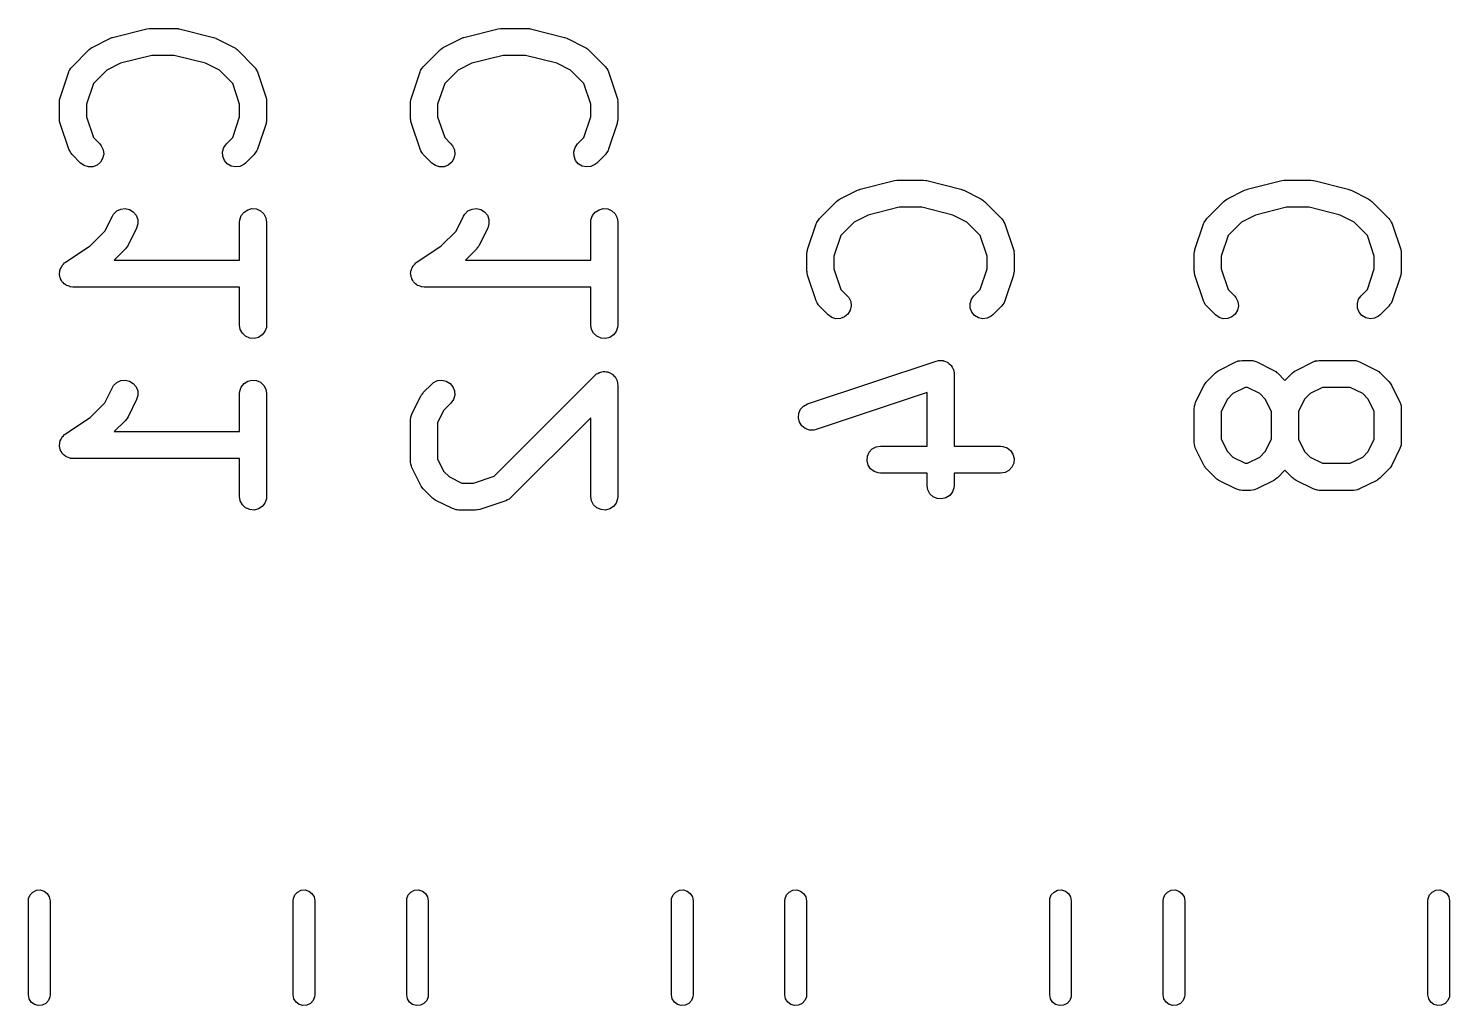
# Model space of a CAD drawing. Extents: x 112.2 to 156.5, y -89.6 to -54.4.
# Drawn here: x 122.5 to 130.4, y -68.42 to -63 of the extents above; entities that cross this region are included whole.
import ezdxf

# ---------------------------------------------------------------- set-up
doc = ezdxf.new("R2010")
doc.units = 0
doc.layers.add('BLACK', color=7, linetype='CONTINUOUS')

msp = doc.modelspace()

# ---------------------------------------------------------------- linework, layer by layer
at = {"layer": 'BLACK', "linetype": 'CONTINUOUS'}
for p, q in [((122.972, -63.0463), (123.163, -62.9987)), ((123.163, -62.9987), (123.176, -62.9966)), ((123.176, -62.9966), (123.178, -62.9969)), ((123.178, -62.9969), (123.181, -62.9964)), ((123.181, -62.9964), (123.324, -62.9964)), ((123.324, -62.9964), (123.337, -62.9975)), ((123.337, -62.9975), (123.339, -62.9984)), ((123.339, -62.9984), (123.342, -62.9987)), ((123.342, -62.9987), (123.532, -63.0463)), ((124.922, -63.0463), (125.113, -62.9987)), ((125.113, -62.9987), (125.126, -62.9966)), ((125.126, -62.9966), (125.128, -62.9969)), ((125.128, -62.9969), (125.131, -62.9964)), ((125.131, -62.9964), (125.274, -62.9964)), ((125.274, -62.9964), (125.287, -62.9975)), ((125.287, -62.9975), (125.289, -62.9984)), ((125.289, -62.9984), (125.292, -62.9987)), ((125.292, -62.9987), (125.482, -63.0463)), ((122.747, -63.2089), (122.842, -63.1136)), ((122.842, -63.1136), (122.852, -63.1053)), ((122.852, -63.1053), (122.857, -63.1029)), ((122.857, -63.1029), (122.862, -63.0996)), ((122.862, -63.0996), (122.957, -63.052)), ((122.957, -63.052), (122.969, -63.0472)), ((122.969, -63.0472), (122.971, -63.047)), ((122.971, -63.047), (122.972, -63.0463)), ((123.532, -63.0463), (123.545, -63.0505)), ((123.545, -63.0505), (123.546, -63.0515)), ((123.546, -63.0515), (123.548, -63.052)), ((123.548, -63.052), (123.643, -63.0996)), ((123.643, -63.0996), (123.654, -63.1063)), ((123.654, -63.1063), (123.658, -63.1104)), ((123.658, -63.1104), (123.663, -63.1136)), ((123.663, -63.1136), (123.758, -63.2089)), ((124.697, -63.2089), (124.792, -63.1136)), ((124.792, -63.1136), (124.802, -63.1053)), ((124.802, -63.1053), (124.807, -63.1029)), ((124.807, -63.1029), (124.812, -63.0996)), ((124.812, -63.0996), (124.907, -63.052)), ((124.907, -63.052), (124.919, -63.0472)), ((124.919, -63.0472), (124.921, -63.047)), ((124.921, -63.047), (124.922, -63.0463)), ((125.482, -63.0463), (125.495, -63.0505)), ((125.495, -63.0505), (125.496, -63.0515)), ((125.496, -63.0515), (125.498, -63.052)), ((125.498, -63.052), (125.593, -63.0996)), ((125.593, -63.0996), (125.604, -63.1063)), ((125.604, -63.1063), (125.608, -63.1104)), ((125.608, -63.1104), (125.613, -63.1136)), ((125.613, -63.1136), (125.708, -63.2089)), ((123.017, -63.1898), (122.94, -63.2283)), ((123.19, -63.1464), (123.017, -63.1898)), ((123.315, -63.1464), (123.19, -63.1464)), ((123.488, -63.1898), (123.315, -63.1464)), ((123.565, -63.2283), (123.488, -63.1898)), ((124.967, -63.1898), (124.89, -63.2283)), ((125.14, -63.1464), (124.967, -63.1898)), ((125.265, -63.1464), (125.14, -63.1464)), ((125.438, -63.1898), (125.265, -63.1464)), ((125.515, -63.2283), (125.438, -63.1898)), ((122.681, -63.381), (122.729, -63.2382)), ((122.729, -63.2382), (122.732, -63.2305)), ((122.732, -63.2305), (122.733, -63.2289)), ((122.733, -63.2282), (122.734, -63.2263)), ((122.733, -63.2289), (122.733, -63.2282)), ((122.734, -63.2263), (122.741, -63.2177)), ((122.741, -63.2177), (122.747, -63.2089)), ((122.94, -63.2283), (122.866, -63.3024)), ((123.639, -63.3024), (123.565, -63.2283)), ((123.758, -63.2089), (123.763, -63.2153)), ((123.763, -63.2153), (123.764, -63.2164)), ((123.764, -63.2164), (123.765, -63.2172)), ((123.765, -63.2172), (123.766, -63.2188)), ((123.766, -63.2188), (123.771, -63.2286)), ((123.771, -63.2286), (123.776, -63.2382)), ((123.776, -63.2382), (123.824, -63.381)), ((124.631, -63.381), (124.679, -63.2382)), ((124.679, -63.2382), (124.682, -63.2305)), ((124.682, -63.2305), (124.683, -63.2289)), ((124.683, -63.2282), (124.684, -63.2263)), ((124.683, -63.2289), (124.683, -63.2282)), ((124.684, -63.2263), (124.691, -63.2177)), ((124.691, -63.2177), (124.697, -63.2089)), ((124.89, -63.2283), (124.816, -63.3024)), ((125.589, -63.3024), (125.515, -63.2283)), ((125.708, -63.2089), (125.713, -63.2153)), ((125.713, -63.2153), (125.714, -63.2164)), ((125.714, -63.2164), (125.715, -63.2172)), ((125.715, -63.2172), (125.716, -63.2188)), ((125.716, -63.2188), (125.721, -63.2286)), ((125.721, -63.2286), (125.726, -63.2382)), ((125.726, -63.2382), (125.774, -63.381)), ((122.866, -63.3024), (122.827, -63.4169)), ((123.677, -63.4169), (123.639, -63.3024)), ((124.816, -63.3024), (124.777, -63.4169)), ((125.627, -63.4169), (125.589, -63.3024)), ((122.677, -63.4048), (122.678, -63.3919)), ((122.677, -63.5), (122.677, -63.4048)), ((122.678, -63.3919), (122.68, -63.3866)), ((122.68, -63.3866), (122.681, -63.381)), ((122.827, -63.4169), (122.827, -63.4878)), ((123.677, -63.4878), (123.677, -63.4169)), ((123.824, -63.381), (123.827, -63.3936)), ((123.827, -63.3936), (123.826, -63.3992)), ((123.826, -63.3992), (123.827, -63.4048)), ((123.827, -63.4048), (123.827, -63.5)), ((124.627, -63.4048), (124.628, -63.3919)), ((124.627, -63.5), (124.627, -63.4048)), ((124.628, -63.3919), (124.63, -63.3866)), ((124.63, -63.3866), (124.631, -63.381)), ((124.777, -63.4169), (124.777, -63.4878)), ((125.627, -63.4878), (125.627, -63.4169)), ((125.774, -63.381), (125.777, -63.3936)), ((125.777, -63.3936), (125.776, -63.3992)), ((125.776, -63.3992), (125.777, -63.4048)), ((125.777, -63.4048), (125.777, -63.5)), ((122.678, -63.5055), (122.677, -63.5)), ((122.678, -63.5111), (122.678, -63.5055)), ((122.681, -63.5237), (122.678, -63.5111)), ((122.827, -63.4878), (122.866, -63.6023)), ((123.639, -63.6023), (123.677, -63.4878)), ((123.826, -63.5129), (123.824, -63.5182)), ((123.827, -63.5), (123.826, -63.5129)), ((124.628, -63.5055), (124.627, -63.5)), ((124.628, -63.5111), (124.628, -63.5055)), ((124.631, -63.5237), (124.628, -63.5111)), ((124.777, -63.4878), (124.816, -63.6023)), ((125.589, -63.6023), (125.627, -63.4878)), ((125.776, -63.5129), (125.774, -63.5182)), ((125.777, -63.5), (125.776, -63.5129)), ((122.729, -63.6666), (122.681, -63.5237)), ((123.824, -63.5237), (123.776, -63.6666)), ((123.824, -63.5182), (123.824, -63.5237)), ((124.679, -63.6666), (124.631, -63.5237)), ((125.774, -63.5237), (125.726, -63.6666)), ((125.774, -63.5182), (125.774, -63.5237)), ((122.734, -63.6762), (122.729, -63.6666)), ((122.866, -63.6023), (122.901, -63.6374)), ((122.901, -63.6374), (122.909, -63.6473)), ((122.909, -63.6473), (122.92, -63.6696)), ((122.92, -63.6696), (122.923, -63.694)), ((123.583, -63.6811), (123.59, -63.6575)), ((123.59, -63.6575), (123.604, -63.6374)), ((123.604, -63.6374), (123.639, -63.6023)), ((123.776, -63.6666), (123.773, -63.6743)), ((124.684, -63.6762), (124.679, -63.6666)), ((124.816, -63.6023), (124.851, -63.6374)), ((124.851, -63.6374), (124.859, -63.6473)), ((124.859, -63.6473), (124.87, -63.6696)), ((124.87, -63.6696), (124.873, -63.694)), ((125.533, -63.6811), (125.54, -63.6575)), ((125.54, -63.6575), (125.554, -63.6374)), ((125.554, -63.6374), (125.589, -63.6023)), ((125.726, -63.6666), (125.723, -63.6743)), ((122.739, -63.686), (122.734, -63.6762)), ((122.74, -63.6875), (122.739, -63.686)), ((122.74, -63.6883), (122.74, -63.6875)), ((122.742, -63.6895), (122.74, -63.6883)), ((122.747, -63.6959), (122.742, -63.6895)), ((122.795, -63.7435), (122.747, -63.6959)), ((122.815, -63.7578), (122.795, -63.7435)), ((122.905, -63.7392), (122.886, -63.755)), ((122.917, -63.7181), (122.905, -63.7392)), ((122.923, -63.694), (122.917, -63.7181)), ((123.584, -63.7057), (123.583, -63.6811)), ((123.593, -63.7287), (123.584, -63.7057)), ((123.608, -63.7475), (123.593, -63.7287)), ((123.63, -63.7602), (123.608, -63.7475)), ((123.71, -63.7435), (123.7, -63.7518)), ((123.758, -63.6959), (123.71, -63.7435)), ((123.764, -63.687), (123.758, -63.6959)), ((123.771, -63.6785), (123.764, -63.687)), ((123.772, -63.6766), (123.771, -63.6785)), ((123.773, -63.6743), (123.772, -63.6759)), ((123.772, -63.6759), (123.772, -63.6766)), ((124.689, -63.686), (124.684, -63.6762)), ((124.69, -63.6875), (124.689, -63.686)), ((124.69, -63.6883), (124.69, -63.6875)), ((124.692, -63.6895), (124.69, -63.6883)), ((124.697, -63.6959), (124.692, -63.6895)), ((124.745, -63.7435), (124.697, -63.6959)), ((124.765, -63.7578), (124.745, -63.7435)), ((124.855, -63.7392), (124.836, -63.755)), ((124.867, -63.7181), (124.855, -63.7392)), ((124.873, -63.694), (124.867, -63.7181)), ((125.534, -63.7057), (125.533, -63.6811)), ((125.543, -63.7287), (125.534, -63.7057)), ((125.558, -63.7475), (125.543, -63.7287)), ((125.58, -63.7602), (125.558, -63.7475)), ((125.66, -63.7435), (125.65, -63.7518)), ((125.708, -63.6959), (125.66, -63.7435)), ((125.714, -63.687), (125.708, -63.6959)), ((125.721, -63.6785), (125.714, -63.687)), ((125.722, -63.6766), (125.721, -63.6785)), ((125.723, -63.6743), (125.722, -63.6759)), ((125.722, -63.6759), (125.722, -63.6766)), ((122.838, -63.7649), (122.815, -63.7578)), ((122.863, -63.7639), (122.838, -63.7649)), ((122.886, -63.755), (122.863, -63.7639)), ((123.654, -63.7654), (123.63, -63.7602)), ((123.678, -63.7625), (123.654, -63.7654)), ((123.7, -63.7518), (123.678, -63.7625)), ((124.788, -63.7649), (124.765, -63.7578)), ((124.813, -63.7639), (124.788, -63.7649)), ((124.836, -63.755), (124.813, -63.7639)), ((125.604, -63.7654), (125.58, -63.7602)), ((125.628, -63.7625), (125.604, -63.7654)), ((125.65, -63.7518), (125.628, -63.7625)), ((127.012, -63.9424), (127.107, -63.8948)), ((127.107, -63.8948), (127.119, -63.8901)), ((127.119, -63.8901), (127.121, -63.8898)), ((127.121, -63.8898), (127.122, -63.8891)), ((127.122, -63.8891), (127.313, -63.8415)), ((127.313, -63.8415), (127.326, -63.8395)), ((127.326, -63.8395), (127.328, -63.8397)), ((127.328, -63.8397), (127.331, -63.8393)), ((127.331, -63.8393), (127.474, -63.8393)), ((127.474, -63.8393), (127.487, -63.8404)), ((127.487, -63.8404), (127.489, -63.8413)), ((127.489, -63.8413), (127.492, -63.8415)), ((127.492, -63.8415), (127.682, -63.8891)), ((127.682, -63.8891), (127.695, -63.8934)), ((127.695, -63.8934), (127.696, -63.8943)), ((127.696, -63.8943), (127.698, -63.8948)), ((127.698, -63.8948), (127.793, -63.9424)), ((129.162, -63.9424), (129.257, -63.8948)), ((129.257, -63.8948), (129.269, -63.8901)), ((129.269, -63.8901), (129.271, -63.8898)), ((129.271, -63.8898), (129.272, -63.8891)), ((129.272, -63.8891), (129.463, -63.8415)), ((129.463, -63.8415), (129.476, -63.8395)), ((129.476, -63.8395), (129.478, -63.8397)), ((129.478, -63.8397), (129.481, -63.8393)), ((129.481, -63.8393), (129.624, -63.8393)), ((129.624, -63.8393), (129.637, -63.8404)), ((129.637, -63.8404), (129.639, -63.8413)), ((129.639, -63.8413), (129.642, -63.8415)), ((129.642, -63.8415), (129.832, -63.8891)), ((129.832, -63.8891), (129.845, -63.8934)), ((129.845, -63.8934), (129.846, -63.8943)), ((129.846, -63.8943), (129.848, -63.8948)), ((129.848, -63.8948), (129.943, -63.9424)), ((126.897, -64.0517), (126.992, -63.9565)), ((126.992, -63.9565), (127.002, -63.9482)), ((127.002, -63.9482), (127.007, -63.9457)), ((127.007, -63.9457), (127.012, -63.9424)), ((127.793, -63.9424), (127.804, -63.9492)), ((127.804, -63.9492), (127.808, -63.9532)), ((127.808, -63.9532), (127.813, -63.9565)), ((127.813, -63.9565), (127.908, -64.0517)), ((129.047, -64.0517), (129.142, -63.9565)), ((129.142, -63.9565), (129.152, -63.9482)), ((129.152, -63.9482), (129.157, -63.9457)), ((129.157, -63.9457), (129.162, -63.9424)), ((129.943, -63.9424), (129.954, -63.9492)), ((129.954, -63.9492), (129.958, -63.9532)), ((129.958, -63.9532), (129.963, -63.9565)), ((129.963, -63.9565), (130.058, -64.0517)), ((122.929, -64.1222), (122.971, -64.0379)), ((122.971, -64.0379), (122.978, -64.0269)), ((122.978, -64.0269), (122.995, -64.0097)), ((122.995, -64.0097), (123.018, -63.9992)), ((123.018, -63.9992), (123.042, -63.9965)), ((123.042, -63.9965), (123.066, -64.0019)), ((123.066, -64.0019), (123.087, -64.0148)), ((123.087, -64.0148), (123.103, -64.0338)), ((123.103, -64.0338), (123.112, -64.0568)), ((123.112, -64.0568), (123.112, -64.0814)), ((123.677, -64.0714), (123.678, -64.0585)), ((123.678, -64.0585), (123.687, -64.0353)), ((123.687, -64.0353), (123.702, -64.016)), ((123.702, -64.016), (123.723, -64.0026)), ((123.723, -64.0026), (123.746, -63.9967)), ((123.746, -63.9967), (123.771, -63.9988)), ((123.771, -63.9988), (123.794, -64.0087)), ((123.794, -64.0087), (123.812, -64.0255)), ((123.812, -64.0255), (123.823, -64.0471)), ((123.823, -64.0471), (123.827, -64.0714)), ((124.879, -64.1222), (124.921, -64.0379)), ((124.921, -64.0379), (124.928, -64.0269)), ((124.928, -64.0269), (124.945, -64.0097)), ((124.945, -64.0097), (124.968, -63.9992)), ((124.968, -63.9992), (124.992, -63.9965)), ((124.992, -63.9965), (125.016, -64.0019)), ((125.016, -64.0019), (125.037, -64.0148)), ((125.037, -64.0148), (125.053, -64.0338)), ((125.053, -64.0338), (125.062, -64.0568)), ((125.062, -64.0568), (125.062, -64.0814)), ((125.627, -64.0714), (125.628, -64.0585)), ((125.628, -64.0585), (125.637, -64.0353)), ((125.637, -64.0353), (125.652, -64.016)), ((125.652, -64.016), (125.673, -64.0026)), ((125.673, -64.0026), (125.696, -63.9967)), ((125.696, -63.9967), (125.721, -63.9988)), ((125.721, -63.9988), (125.744, -64.0087)), ((125.744, -64.0087), (125.762, -64.0255)), ((125.762, -64.0255), (125.773, -64.0471)), ((125.773, -64.0471), (125.777, -64.0714)), ((126.884, -64.0692), (126.891, -64.0606)), ((126.891, -64.0606), (126.897, -64.0517)), ((127.167, -64.0327), (127.09, -64.0712)), ((127.34, -63.9893), (127.167, -64.0327)), ((127.465, -63.9893), (127.34, -63.9893)), ((127.638, -64.0327), (127.465, -63.9893)), ((127.715, -64.0712), (127.638, -64.0327)), ((127.908, -64.0517), (127.913, -64.0581)), ((127.913, -64.0581), (127.914, -64.0593)), ((127.914, -64.0593), (127.915, -64.0601)), ((127.915, -64.0601), (127.916, -64.0616)), ((127.916, -64.0616), (127.921, -64.0714)), ((129.034, -64.0692), (129.041, -64.0606)), ((129.041, -64.0606), (129.047, -64.0517)), ((129.317, -64.0327), (129.24, -64.0712)), ((129.49, -63.9893), (129.317, -64.0327)), ((129.615, -63.9893), (129.49, -63.9893)), ((129.788, -64.0327), (129.615, -63.9893)), ((129.865, -64.0712), (129.788, -64.0327)), ((130.058, -64.0517), (130.063, -64.0581)), ((130.063, -64.0581), (130.064, -64.0593)), ((130.064, -64.0593), (130.065, -64.0601)), ((130.065, -64.0601), (130.066, -64.0616)), ((130.066, -64.0616), (130.071, -64.0714)), ((122.847, -64.2036), (122.929, -64.1222)), ((123.105, -64.105), (123.058, -64.2002)), ((123.112, -64.0814), (123.105, -64.105)), ((123.677, -64.2821), (123.677, -64.0714)), ((123.827, -64.0714), (123.827, -64.6429)), ((124.797, -64.2036), (124.879, -64.1222)), ((125.055, -64.105), (125.008, -64.2002)), ((125.062, -64.0814), (125.055, -64.105)), ((125.627, -64.2821), (125.627, -64.0714)), ((125.777, -64.0714), (125.777, -64.6429)), ((126.831, -64.2239), (126.879, -64.081)), ((126.879, -64.081), (126.882, -64.0734)), ((126.882, -64.0734), (126.883, -64.0718)), ((126.883, -64.071), (126.884, -64.0692)), ((126.883, -64.0718), (126.883, -64.071)), ((127.016, -64.1453), (126.977, -64.2598)), ((127.09, -64.0712), (127.016, -64.1453)), ((127.789, -64.1453), (127.715, -64.0712)), ((127.827, -64.2598), (127.789, -64.1453)), ((127.921, -64.0714), (127.926, -64.081)), ((127.926, -64.081), (127.974, -64.2239)), ((128.981, -64.2239), (129.029, -64.081)), ((129.029, -64.081), (129.032, -64.0734)), ((129.032, -64.0734), (129.033, -64.0718)), ((129.033, -64.071), (129.034, -64.0692)), ((129.033, -64.0718), (129.033, -64.071)), ((129.166, -64.1453), (129.127, -64.2598)), ((129.24, -64.0712), (129.166, -64.1453)), ((129.939, -64.1453), (129.865, -64.0712)), ((129.977, -64.2598), (129.939, -64.1453)), ((130.071, -64.0714), (130.076, -64.081)), ((130.076, -64.081), (130.124, -64.2239)), ((122.711, -64.2947), (122.847, -64.2036)), ((123.044, -64.2197), (122.981, -64.2821)), ((123.047, -64.2151), (123.044, -64.2197)), ((123.051, -64.2112), (123.047, -64.2151)), ((123.058, -64.2002), (123.051, -64.2112)), ((124.661, -64.2947), (124.797, -64.2036)), ((124.994, -64.2197), (124.931, -64.2821)), ((124.997, -64.2151), (124.994, -64.2197)), ((125.001, -64.2112), (124.997, -64.2151)), ((125.008, -64.2002), (125.001, -64.2112)), ((126.83, -64.2294), (126.831, -64.2239)), ((127.974, -64.2239), (127.977, -64.2365)), ((128.98, -64.2294), (128.981, -64.2239)), ((130.124, -64.2239), (130.127, -64.2365)), ((122.7, -64.305), (122.706, -64.2979)), ((122.706, -64.2979), (122.709, -64.2966)), ((122.709, -64.2966), (122.711, -64.2947)), ((122.981, -64.2821), (123.677, -64.2821)), ((124.65, -64.305), (124.656, -64.2979)), ((124.656, -64.2979), (124.659, -64.2966)), ((124.659, -64.2966), (124.661, -64.2947)), ((124.931, -64.2821), (125.627, -64.2821)), ((126.827, -64.2476), (126.828, -64.2347)), ((126.827, -64.3429), (126.827, -64.2476)), ((126.828, -64.2347), (126.83, -64.2294)), ((126.977, -64.2598), (126.977, -64.3307)), ((127.827, -64.3307), (127.827, -64.2598)), ((127.977, -64.2365), (127.976, -64.2421)), ((127.976, -64.2421), (127.977, -64.2476)), ((127.977, -64.2476), (127.977, -64.3429)), ((128.977, -64.2476), (128.978, -64.2347)), ((128.977, -64.3429), (128.977, -64.2476)), ((128.978, -64.2347), (128.98, -64.2294)), ((129.127, -64.2598), (129.127, -64.3307)), ((129.977, -64.3307), (129.977, -64.2598)), ((130.127, -64.2365), (130.126, -64.2421)), ((130.126, -64.2421), (130.127, -64.2476)), ((130.127, -64.2476), (130.127, -64.3429)), ((122.677, -64.3577), (122.679, -64.3481)), ((122.678, -64.3603), (122.677, -64.3577)), ((122.678, -64.363), (122.678, -64.3603)), ((122.68, -64.3724), (122.678, -64.363)), ((122.679, -64.3481), (122.68, -64.3385)), ((122.68, -64.3385), (122.681, -64.336)), ((122.682, -64.3819), (122.68, -64.3724)), ((122.681, -64.3333), (122.686, -64.3248)), ((122.681, -64.336), (122.681, -64.3333)), ((122.683, -64.3843), (122.682, -64.3819)), ((122.686, -64.3248), (122.69, -64.316)), ((122.69, -64.316), (122.692, -64.314)), ((122.692, -64.314), (122.693, -64.3116)), ((122.693, -64.3116), (122.7, -64.305)), ((124.627, -64.3577), (124.629, -64.3481)), ((124.628, -64.3603), (124.627, -64.3577)), ((124.628, -64.363), (124.628, -64.3603)), ((124.63, -64.3724), (124.628, -64.363)), ((124.629, -64.3481), (124.63, -64.3385)), ((124.63, -64.3385), (124.631, -64.336)), ((124.632, -64.3819), (124.63, -64.3724)), ((124.631, -64.3333), (124.636, -64.3248)), ((124.631, -64.336), (124.631, -64.3333)), ((124.633, -64.3843), (124.632, -64.3819)), ((124.636, -64.3248), (124.64, -64.316)), ((124.64, -64.316), (124.642, -64.314)), ((124.642, -64.314), (124.643, -64.3116)), ((124.643, -64.3116), (124.65, -64.305)), ((126.828, -64.3484), (126.827, -64.3429)), ((126.828, -64.354), (126.828, -64.3484)), ((126.831, -64.3666), (126.828, -64.354)), ((126.879, -64.5094), (126.831, -64.3666)), ((126.977, -64.3307), (127.016, -64.4452)), ((127.789, -64.4452), (127.827, -64.3307)), ((127.974, -64.3666), (127.926, -64.5094)), ((127.976, -64.3558), (127.974, -64.361)), ((127.974, -64.361), (127.974, -64.3666)), ((127.977, -64.3429), (127.976, -64.3558)), ((128.978, -64.3484), (128.977, -64.3429)), ((128.978, -64.354), (128.978, -64.3484)), ((128.981, -64.3666), (128.978, -64.354)), ((129.029, -64.5094), (128.981, -64.3666)), ((129.127, -64.3307), (129.166, -64.4452)), ((129.939, -64.4452), (129.977, -64.3307)), ((130.124, -64.3666), (130.076, -64.5094)), ((130.126, -64.3558), (130.124, -64.361)), ((130.124, -64.361), (130.124, -64.3666)), ((130.127, -64.3429), (130.126, -64.3558)), ((122.684, -64.3869), (122.683, -64.3843)), ((122.689, -64.395), (122.684, -64.3869)), ((122.693, -64.4035), (122.689, -64.395)), ((122.695, -64.4053), (122.693, -64.4035)), ((122.697, -64.4076), (122.695, -64.4053)), ((122.704, -64.4136), (122.697, -64.4076)), ((122.712, -64.4201), (122.704, -64.4136)), ((122.714, -64.4212), (122.712, -64.4201)), ((122.716, -64.4229), (122.714, -64.4212)), ((122.725, -64.4261), (122.716, -64.4229)), ((122.734, -64.4299), (122.725, -64.4261)), ((122.737, -64.4301), (122.734, -64.4299)), ((122.739, -64.431), (122.737, -64.4301)), ((122.752, -64.4321), (122.739, -64.431)), ((123.677, -64.4321), (122.752, -64.4321)), ((123.677, -64.6429), (123.677, -64.4321)), ((124.634, -64.3869), (124.633, -64.3843)), ((124.639, -64.395), (124.634, -64.3869)), ((124.643, -64.4035), (124.639, -64.395)), ((124.645, -64.4053), (124.643, -64.4035)), ((124.647, -64.4076), (124.645, -64.4053)), ((124.654, -64.4136), (124.647, -64.4076)), ((124.662, -64.4201), (124.654, -64.4136)), ((124.664, -64.4212), (124.662, -64.4201)), ((124.666, -64.4229), (124.664, -64.4212)), ((124.675, -64.4261), (124.666, -64.4229)), ((124.684, -64.4299), (124.675, -64.4261)), ((124.687, -64.4301), (124.684, -64.4299)), ((124.689, -64.431), (124.687, -64.4301)), ((124.702, -64.4321), (124.689, -64.431)), ((125.627, -64.4321), (124.702, -64.4321)), ((125.627, -64.6429), (125.627, -64.4321)), ((127.016, -64.4452), (127.051, -64.4803)), ((127.754, -64.4803), (127.789, -64.4452)), ((129.166, -64.4452), (129.201, -64.4803)), ((129.904, -64.4803), (129.939, -64.4452)), ((126.884, -64.519), (126.879, -64.5094)), ((126.889, -64.5288), (126.884, -64.519)), ((126.89, -64.5304), (126.889, -64.5288)), ((126.89, -64.5312), (126.89, -64.5304)), ((126.892, -64.5323), (126.89, -64.5312)), ((126.897, -64.5387), (126.892, -64.5323)), ((126.945, -64.5864), (126.897, -64.5387)), ((127.051, -64.4803), (127.059, -64.4902)), ((127.059, -64.4902), (127.07, -64.5124)), ((127.073, -64.5369), (127.067, -64.5609)), ((127.07, -64.5124), (127.073, -64.5369)), ((127.733, -64.5239), (127.74, -64.5003)), ((127.734, -64.5485), (127.733, -64.5239)), ((127.74, -64.5003), (127.754, -64.4803)), ((127.908, -64.5387), (127.86, -64.5864)), ((127.914, -64.5299), (127.908, -64.5387)), ((127.921, -64.5213), (127.914, -64.5299)), ((127.922, -64.5195), (127.921, -64.5213)), ((127.923, -64.5171), (127.922, -64.5187)), ((127.922, -64.5187), (127.922, -64.5195)), ((127.926, -64.5094), (127.923, -64.5171)), ((129.034, -64.519), (129.029, -64.5094)), ((129.039, -64.5288), (129.034, -64.519)), ((129.04, -64.5304), (129.039, -64.5288)), ((129.04, -64.5312), (129.04, -64.5304)), ((129.042, -64.5323), (129.04, -64.5312)), ((129.047, -64.5387), (129.042, -64.5323)), ((129.095, -64.5864), (129.047, -64.5387)), ((129.201, -64.4803), (129.209, -64.4902)), ((129.209, -64.4902), (129.22, -64.5124)), ((129.223, -64.5369), (129.217, -64.5609)), ((129.22, -64.5124), (129.223, -64.5369)), ((129.883, -64.5239), (129.89, -64.5003)), ((129.884, -64.5485), (129.883, -64.5239)), ((129.89, -64.5003), (129.904, -64.4803)), ((130.058, -64.5387), (130.01, -64.5864)), ((130.064, -64.5299), (130.058, -64.5387)), ((130.071, -64.5213), (130.064, -64.5299)), ((130.072, -64.5195), (130.071, -64.5213)), ((130.073, -64.5171), (130.072, -64.5187)), ((130.072, -64.5187), (130.072, -64.5195)), ((130.076, -64.5094), (130.073, -64.5171)), ((126.965, -64.6007), (126.945, -64.5864)), ((126.988, -64.6077), (126.965, -64.6007)), ((127.013, -64.6068), (126.988, -64.6077)), ((127.036, -64.5979), (127.013, -64.6068)), ((127.055, -64.582), (127.036, -64.5979)), ((127.067, -64.5609), (127.055, -64.582)), ((127.743, -64.5715), (127.734, -64.5485)), ((127.758, -64.5904), (127.743, -64.5715)), ((127.78, -64.6031), (127.758, -64.5904)), ((127.804, -64.6082), (127.78, -64.6031)), ((127.828, -64.6054), (127.804, -64.6082)), ((127.85, -64.5947), (127.828, -64.6054)), ((127.86, -64.5864), (127.85, -64.5947)), ((129.115, -64.6007), (129.095, -64.5864)), ((129.138, -64.6077), (129.115, -64.6007)), ((129.163, -64.6068), (129.138, -64.6077)), ((129.186, -64.5979), (129.163, -64.6068)), ((129.205, -64.582), (129.186, -64.5979)), ((129.217, -64.5609), (129.205, -64.582)), ((129.893, -64.5715), (129.884, -64.5485)), ((129.908, -64.5904), (129.893, -64.5715)), ((129.93, -64.6031), (129.908, -64.5904)), ((129.954, -64.6082), (129.93, -64.6031)), ((129.978, -64.6054), (129.954, -64.6082)), ((130, -64.5947), (129.978, -64.6054)), ((130.01, -64.5864), (130, -64.5947)), ((123.681, -64.6671), (123.677, -64.6429)), ((123.693, -64.6888), (123.681, -64.6671)), ((123.711, -64.7055), (123.693, -64.6888)), ((123.818, -64.679), (123.803, -64.6983)), ((123.826, -64.6558), (123.818, -64.679)), ((123.827, -64.6429), (123.826, -64.6558)), ((125.631, -64.6671), (125.627, -64.6429)), ((125.643, -64.6888), (125.631, -64.6671)), ((125.661, -64.7055), (125.643, -64.6888)), ((125.768, -64.679), (125.753, -64.6983)), ((125.776, -64.6558), (125.768, -64.679)), ((125.777, -64.6429), (125.776, -64.6558)), ((123.734, -64.7155), (123.711, -64.7055)), ((123.758, -64.7176), (123.734, -64.7155)), ((123.782, -64.7117), (123.758, -64.7176)), ((123.803, -64.6983), (123.782, -64.7117)), ((125.684, -64.7155), (125.661, -64.7055)), ((125.708, -64.7176), (125.684, -64.7155)), ((125.732, -64.7117), (125.708, -64.7176)), ((125.753, -64.6983), (125.732, -64.7117)), ((126.831, -65.0812), (127.545, -64.8431)), ((127.545, -64.8431), (127.558, -64.8401)), ((127.558, -64.8401), (127.561, -64.8402)), ((127.561, -64.8402), (127.563, -64.8395)), ((127.563, -64.8395), (127.573, -64.8404)), ((127.573, -64.8404), (127.583, -64.8405)), ((127.583, -64.8405), (127.585, -64.8414)), ((127.585, -64.8414), (127.588, -64.8416)), ((127.588, -64.8416), (127.597, -64.8456)), ((127.597, -64.8456), (127.606, -64.8489)), ((127.606, -64.8489), (127.608, -64.8505)), ((127.608, -64.8505), (127.61, -64.8516)), ((127.61, -64.8516), (127.617, -64.8582)), ((129.114, -64.8948), (129.209, -64.8472)), ((129.209, -64.8472), (129.217, -64.8441)), ((129.217, -64.8441), (129.219, -64.8433)), ((129.219, -64.8432), (129.221, -64.8424)), ((129.219, -64.8433), (129.219, -64.8432)), ((129.221, -64.8424), (129.232, -64.8411)), ((129.232, -64.8411), (129.243, -64.8393)), ((129.243, -64.8393), (129.29, -64.8393)), ((129.29, -64.8393), (129.299, -64.84)), ((129.299, -64.84), (129.3, -64.84)), ((129.3, -64.84), (129.301, -64.8402)), ((129.301, -64.8402), (129.303, -64.8404)), ((129.303, -64.8404), (129.314, -64.844)), ((129.314, -64.844), (129.324, -64.8472)), ((129.324, -64.8472), (129.419, -64.8948)), ((129.543, -64.8948), (129.638, -64.8472)), ((129.638, -64.8472), (129.646, -64.8441)), ((129.646, -64.8441), (129.647, -64.8433)), ((129.647, -64.8433), (129.648, -64.8432)), ((129.648, -64.8432), (129.65, -64.8424)), ((129.65, -64.8424), (129.661, -64.8411)), ((129.661, -64.8411), (129.671, -64.8393)), ((129.671, -64.8393), (129.862, -64.8393)), ((129.862, -64.8393), (129.87, -64.84)), ((129.87, -64.84), (129.872, -64.84)), ((129.872, -64.84), (129.873, -64.8402)), ((129.873, -64.8402), (129.875, -64.8404)), ((129.875, -64.8404), (129.885, -64.844)), ((129.885, -64.844), (129.895, -64.8472)), ((129.895, -64.8472), (129.991, -64.8948)), ((125.09, -65.4821), (125.649, -64.9232)), ((125.649, -64.9232), (125.651, -64.9216)), ((125.651, -64.9216), (125.652, -64.9207)), ((125.652, -64.9207), (125.653, -64.9198)), ((125.653, -64.9198), (125.659, -64.9148)), ((125.659, -64.9148), (125.666, -64.9115)), ((125.666, -64.9115), (125.673, -64.9074)), ((125.673, -64.9074), (125.677, -64.9062)), ((125.677, -64.9062), (125.681, -64.9042)), ((125.681, -64.9042), (125.689, -64.9033)), ((125.689, -64.9033), (125.696, -64.9014)), ((125.696, -64.9014), (125.701, -64.9018)), ((125.701, -64.9018), (125.706, -64.9013)), ((125.706, -64.9013), (125.713, -64.9029)), ((125.713, -64.9029), (125.721, -64.9035)), ((125.721, -64.9035), (125.725, -64.9055)), ((125.725, -64.9055), (125.73, -64.9065)), ((125.73, -64.9065), (125.737, -64.9104)), ((125.737, -64.9104), (125.744, -64.9135)), ((125.744, -64.9135), (125.747, -64.9167)), ((125.747, -64.9167), (125.751, -64.9192)), ((125.751, -64.9192), (125.756, -64.925)), ((125.756, -64.925), (125.762, -64.9302)), ((125.762, -64.9302), (125.764, -64.9344)), ((125.764, -64.9344), (125.767, -64.938)), ((127.617, -64.8582), (127.625, -64.8643)), ((127.625, -64.8643), (127.626, -64.8665)), ((127.626, -64.8665), (127.628, -64.8683)), ((127.628, -64.8683), (127.633, -64.8769)), ((127.633, -64.8769), (127.638, -64.8851)), ((127.638, -64.8851), (127.639, -64.8876)), ((127.639, -64.8876), (127.64, -64.89)), ((127.64, -64.89), (127.642, -64.8996)), ((127.642, -64.8996), (127.644, -64.909)), ((127.644, -64.909), (127.644, -64.9117)), ((127.644, -64.9117), (127.644, -64.9143)), ((127.644, -64.9143), (127.644, -65.3155)), ((129.047, -64.9565), (129.095, -64.9089)), ((129.095, -64.9089), (129.104, -64.9005)), ((129.104, -64.9005), (129.11, -64.8981)), ((129.11, -64.8981), (129.114, -64.8948)), ((129.419, -64.8948), (129.43, -64.9016)), ((129.43, -64.9016), (129.434, -64.9056)), ((129.434, -64.9056), (129.439, -64.9089)), ((129.439, -64.9089), (129.481, -64.9511)), ((129.481, -64.9511), (129.523, -64.9089)), ((129.523, -64.9089), (129.533, -64.9005)), ((129.533, -64.9005), (129.538, -64.8981)), ((129.538, -64.8981), (129.543, -64.8948)), ((129.991, -64.8948), (130.002, -64.9016)), ((130.002, -64.9016), (130.006, -64.9056)), ((130.006, -64.9056), (130.01, -64.9089)), ((130.01, -64.9089), (130.058, -64.9565)), ((122.929, -65.0746), (122.971, -64.9903)), ((122.971, -64.9903), (122.978, -64.9792)), ((122.978, -64.9792), (122.995, -64.9621)), ((122.995, -64.9621), (123.018, -64.9516)), ((123.018, -64.9516), (123.042, -64.9489)), ((123.042, -64.9489), (123.066, -64.9543)), ((123.066, -64.9543), (123.087, -64.9672)), ((123.087, -64.9672), (123.103, -64.9862)), ((123.103, -64.9862), (123.112, -65.0092)), ((123.112, -65.0092), (123.112, -65.0338)), ((123.677, -65.0238), (123.678, -65.0109)), ((123.678, -65.0109), (123.687, -64.9877)), ((123.687, -64.9877), (123.702, -64.9683)), ((123.702, -64.9683), (123.723, -64.955)), ((123.723, -64.955), (123.746, -64.949)), ((123.746, -64.949), (123.771, -64.9512)), ((123.771, -64.9512), (123.794, -64.9611)), ((123.794, -64.9611), (123.812, -64.9778)), ((123.812, -64.9778), (123.823, -64.9995)), ((123.823, -64.9995), (123.827, -65.0238)), ((124.697, -65.0184), (124.745, -64.9708)), ((124.745, -64.9708), (124.754, -64.9624)), ((124.754, -64.9624), (124.777, -64.9518)), ((124.777, -64.9518), (124.801, -64.9489)), ((124.801, -64.9489), (124.825, -64.9541)), ((124.825, -64.9541), (124.846, -64.9668)), ((124.846, -64.9668), (124.862, -64.9856)), ((124.862, -64.9856), (124.871, -65.0086)), ((124.871, -65.0086), (124.872, -65.0332)), ((125.767, -64.938), (125.77, -64.9452)), ((125.77, -64.9452), (125.773, -64.9519)), ((125.773, -64.9519), (125.774, -64.9566)), ((125.774, -64.9566), (125.776, -64.961)), ((125.776, -64.961), (125.776, -64.9686)), ((125.776, -64.9686), (125.777, -64.9762)), ((125.777, -64.9762), (125.777, -65.5952)), ((128.985, -65.0712), (129.033, -64.976)), ((129.033, -64.976), (129.04, -64.9649)), ((129.04, -64.9649), (129.044, -64.961)), ((129.044, -64.961), (129.047, -64.9565)), ((129.261, -64.9893), (129.192, -65.0235)), ((129.273, -64.9893), (129.261, -64.9893)), ((129.341, -65.0235), (129.273, -64.9893)), ((129.689, -64.9893), (129.621, -65.0235)), ((129.844, -64.9893), (129.689, -64.9893)), ((129.913, -65.0235), (129.844, -64.9893)), ((130.058, -64.9565), (130.066, -64.9664)), ((130.066, -64.9664), (130.069, -64.9714)), ((130.069, -64.9714), (130.072, -64.976)), ((130.072, -64.976), (130.119, -65.0712)), ((122.847, -65.156), (122.929, -65.0746)), ((123.105, -65.0573), (123.058, -65.1526)), ((123.112, -65.0338), (123.105, -65.0573)), ((123.677, -65.2345), (123.677, -65.0238)), ((123.827, -65.0238), (123.827, -65.5952)), ((124.635, -65.1331), (124.683, -65.0379)), ((124.683, -65.0379), (124.69, -65.0269)), ((124.69, -65.0269), (124.694, -65.023)), ((124.694, -65.023), (124.697, -65.0184)), ((124.851, -65.0768), (124.812, -65.1159)), ((124.865, -65.0568), (124.851, -65.0768)), ((124.872, -65.0332), (124.865, -65.0568)), ((126.809, -65.0927), (126.831, -65.0812)), ((127.494, -65.0183), (126.878, -65.2235)), ((127.494, -65.3155), (127.494, -65.0183)), ((128.978, -65.0919), (128.982, -65.0816)), ((128.978, -65.0939), (128.978, -65.0919)), ((128.982, -65.0816), (128.985, -65.0712)), ((129.162, -65.054), (129.127, -65.1225)), ((129.192, -65.0235), (129.162, -65.054)), ((129.372, -65.054), (129.341, -65.0235)), ((129.406, -65.1225), (129.372, -65.054)), ((129.59, -65.054), (129.556, -65.1225)), ((129.621, -65.0235), (129.59, -65.054)), ((129.943, -65.054), (129.913, -65.0235)), ((129.977, -65.1225), (129.943, -65.054)), ((130.119, -65.0712), (130.123, -65.079)), ((130.123, -65.079), (130.123, -65.0805)), ((130.123, -65.0805), (130.123, -65.0814)), ((130.123, -65.0814), (130.124, -65.0833)), ((130.124, -65.0833), (130.126, -65.094)), ((122.711, -65.2471), (122.847, -65.156)), ((123.047, -65.1675), (123.044, -65.1721)), ((123.051, -65.1636), (123.047, -65.1675)), ((123.058, -65.1526), (123.051, -65.1636)), ((124.627, -65.1667), (124.628, -65.1583)), ((124.627, -65.4048), (124.627, -65.1667)), ((124.628, -65.1538), (124.632, -65.1435)), ((124.628, -65.1558), (124.628, -65.1538)), ((124.628, -65.1567), (124.628, -65.1558)), ((124.628, -65.1583), (124.628, -65.1567)), ((124.632, -65.1435), (124.635, -65.1331)), ((124.812, -65.1159), (124.777, -65.1844)), ((125.627, -65.1573), (125.184, -65.6007)), ((125.627, -65.5952), (125.627, -65.1573)), ((126.78, -65.1577), (126.782, -65.1331)), ((126.786, -65.1816), (126.78, -65.1577)), ((126.782, -65.1331), (126.792, -65.1107)), ((126.792, -65.1107), (126.809, -65.0927)), ((128.977, -65.1048), (128.978, -65.0964)), ((128.977, -65.2952), (128.977, -65.1048)), ((128.978, -65.0948), (128.978, -65.0939)), ((128.978, -65.0964), (128.978, -65.0948)), ((129.127, -65.1225), (129.127, -65.2775)), ((129.406, -65.2775), (129.406, -65.1225)), ((129.556, -65.1225), (129.556, -65.2775)), ((129.977, -65.2775), (129.977, -65.1225)), ((130.126, -65.094), (130.127, -65.1048)), ((130.127, -65.1048), (130.127, -65.2952)), ((122.7, -65.2574), (122.706, -65.2503)), ((122.706, -65.2503), (122.709, -65.249)), ((122.709, -65.249), (122.711, -65.2471)), ((123.044, -65.1721), (122.981, -65.2345)), ((122.981, -65.2345), (123.677, -65.2345)), ((124.777, -65.1844), (124.777, -65.3871)), ((126.799, -65.2024), (126.786, -65.1816)), ((126.818, -65.2178), (126.799, -65.2024)), ((126.841, -65.2262), (126.818, -65.2178)), ((126.866, -65.2265), (126.841, -65.2262)), ((126.878, -65.2235), (126.866, -65.2265)), ((122.677, -65.31), (122.679, -65.3005)), ((122.678, -65.3127), (122.677, -65.31)), ((122.678, -65.3154), (122.678, -65.3127)), ((122.68, -65.3248), (122.678, -65.3154)), ((122.679, -65.3005), (122.68, -65.2909)), ((122.68, -65.2909), (122.681, -65.2884)), ((122.682, -65.3343), (122.68, -65.3248)), ((122.681, -65.2857), (122.686, -65.2772)), ((122.681, -65.2884), (122.681, -65.2857)), ((122.686, -65.2772), (122.69, -65.2683)), ((122.69, -65.2683), (122.692, -65.2664)), ((122.692, -65.2664), (122.693, -65.264)), ((122.693, -65.264), (122.7, -65.2574)), ((127.19, -65.3312), (127.211, -65.3195)), ((127.211, -65.3195), (127.236, -65.3155)), ((127.236, -65.3155), (127.494, -65.3155)), ((127.644, -65.3155), (127.902, -65.3155)), ((127.902, -65.3155), (127.915, -65.3166)), ((127.915, -65.3166), (127.939, -65.3248)), ((127.939, -65.3248), (127.958, -65.34)), ((128.979, -65.306), (128.977, -65.2952)), ((128.981, -65.3167), (128.979, -65.306)), ((128.981, -65.3186), (128.981, -65.3167)), ((128.981, -65.3195), (128.981, -65.3186)), ((128.982, -65.321), (128.981, -65.3195)), ((128.985, -65.3288), (128.982, -65.321)), ((129.033, -65.424), (128.985, -65.3288)), ((129.127, -65.2775), (129.162, -65.346)), ((129.372, -65.346), (129.406, -65.2775)), ((129.556, -65.2775), (129.59, -65.346)), ((129.943, -65.346), (129.977, -65.2775)), ((130.119, -65.3288), (130.072, -65.424)), ((130.123, -65.3184), (130.119, -65.3288)), ((130.126, -65.3081), (130.123, -65.3184)), ((130.127, -65.3052), (130.126, -65.3061)), ((130.126, -65.3061), (130.126, -65.3081)), ((130.127, -65.2952), (130.127, -65.3036)), ((130.127, -65.3036), (130.127, -65.3052)), ((122.683, -65.3367), (122.682, -65.3343)), ((122.684, -65.3393), (122.683, -65.3367)), ((122.689, -65.3474), (122.684, -65.3393)), ((122.693, -65.3559), (122.689, -65.3474)), ((122.695, -65.3577), (122.693, -65.3559)), ((122.697, -65.36), (122.695, -65.3577)), ((122.704, -65.366), (122.697, -65.36)), ((122.712, -65.3725), (122.704, -65.366)), ((122.714, -65.3736), (122.712, -65.3725)), ((122.716, -65.3752), (122.714, -65.3736)), ((122.725, -65.3784), (122.716, -65.3752)), ((122.734, -65.3823), (122.725, -65.3784)), ((122.737, -65.3825), (122.734, -65.3823)), ((122.739, -65.3834), (122.737, -65.3825)), ((122.752, -65.3845), (122.739, -65.3834)), ((123.677, -65.3845), (122.752, -65.3845)), ((123.677, -65.5952), (123.677, -65.3845)), ((124.629, -65.4155), (124.627, -65.4048)), ((124.777, -65.3871), (124.812, -65.4556)), ((127.161, -65.3964), (127.163, -65.3718)), ((127.167, -65.4203), (127.161, -65.3964)), ((127.163, -65.3718), (127.173, -65.3493)), ((127.173, -65.3493), (127.19, -65.3312)), ((127.958, -65.34), (127.971, -65.3607)), ((127.971, -65.3607), (127.977, -65.3846)), ((127.977, -65.3846), (127.975, -65.4091)), ((129.162, -65.346), (129.192, -65.3765)), ((129.192, -65.3765), (129.261, -65.4107)), ((129.273, -65.4107), (129.341, -65.3765)), ((129.341, -65.3765), (129.372, -65.346)), ((129.59, -65.346), (129.621, -65.3765)), ((129.621, -65.3765), (129.689, -65.4107)), ((129.844, -65.4107), (129.913, -65.3765)), ((129.913, -65.3765), (129.943, -65.346)), ((124.631, -65.4263), (124.629, -65.4155)), ((124.631, -65.4281), (124.631, -65.4263)), ((124.631, -65.4291), (124.631, -65.4281)), ((124.632, -65.4305), (124.631, -65.4291)), ((124.635, -65.4383), (124.632, -65.4305)), ((124.683, -65.5335), (124.635, -65.4383)), ((124.812, -65.4556), (124.842, -65.486)), ((124.842, -65.486), (124.911, -65.5202)), ((124.976, -65.5202), (125.09, -65.4821)), ((127.18, -65.441), (127.167, -65.4203)), ((127.2, -65.4562), (127.18, -65.441)), ((127.223, -65.4644), (127.2, -65.4562)), ((127.236, -65.4655), (127.223, -65.4644)), ((127.494, -65.4655), (127.236, -65.4655)), ((127.494, -65.5333), (127.494, -65.4655)), ((127.902, -65.4655), (127.644, -65.4655)), ((127.644, -65.4655), (127.644, -65.5333)), ((127.927, -65.4614), (127.902, -65.4655)), ((127.948, -65.4497), (127.927, -65.4614)), ((127.965, -65.4317), (127.948, -65.4497)), ((127.975, -65.4091), (127.965, -65.4317)), ((129.036, -65.4286), (129.033, -65.424)), ((129.039, -65.4336), (129.036, -65.4286)), ((129.047, -65.4435), (129.039, -65.4336)), ((129.095, -65.4911), (129.047, -65.4435)), ((129.261, -65.4107), (129.273, -65.4107)), ((129.481, -65.4489), (129.439, -65.4911)), ((129.523, -65.4911), (129.481, -65.4489)), ((129.689, -65.4107), (129.844, -65.4107)), ((130.058, -65.4435), (130.01, -65.4911)), ((130.061, -65.4389), (130.058, -65.4435)), ((130.065, -65.4351), (130.061, -65.4389)), ((130.072, -65.424), (130.065, -65.4351)), ((124.686, -65.5381), (124.683, -65.5335)), ((124.689, -65.5431), (124.686, -65.5381)), ((124.697, -65.553), (124.689, -65.5431)), ((124.745, -65.6007), (124.697, -65.553)), ((124.911, -65.5202), (124.976, -65.5202)), ((127.498, -65.5576), (127.494, -65.5333)), ((127.51, -65.5793), (127.498, -65.5576)), ((127.643, -65.5462), (127.635, -65.5695)), ((127.644, -65.5333), (127.643, -65.5462)), ((129.099, -65.4944), (129.095, -65.4911)), ((129.103, -65.4984), (129.099, -65.4944)), ((129.114, -65.5052), (129.103, -65.4984)), ((129.209, -65.5528), (129.114, -65.5052)), ((129.22, -65.556), (129.209, -65.5528)), ((129.23, -65.5596), (129.22, -65.556)), ((129.232, -65.5598), (129.23, -65.5596)), ((129.233, -65.56), (129.232, -65.5598)), ((129.235, -65.56), (129.233, -65.56)), ((129.243, -65.5607), (129.235, -65.56)), ((129.29, -65.5607), (129.243, -65.5607)), ((129.301, -65.5589), (129.29, -65.5607)), ((129.312, -65.5576), (129.301, -65.5589)), ((129.314, -65.5568), (129.312, -65.5576)), ((129.315, -65.5567), (129.314, -65.5568)), ((129.316, -65.5559), (129.315, -65.5567)), ((129.324, -65.5528), (129.316, -65.5559)), ((129.419, -65.5052), (129.324, -65.5528)), ((129.424, -65.5019), (129.419, -65.5052)), ((129.429, -65.4995), (129.424, -65.5019)), ((129.439, -65.4911), (129.429, -65.4995)), ((129.528, -65.4944), (129.523, -65.4911)), ((129.532, -65.4984), (129.528, -65.4944)), ((129.543, -65.5052), (129.532, -65.4984)), ((129.638, -65.5528), (129.543, -65.5052)), ((129.648, -65.556), (129.638, -65.5528)), ((129.659, -65.5596), (129.648, -65.556)), ((129.661, -65.5598), (129.659, -65.5596)), ((129.661, -65.56), (129.661, -65.5598)), ((129.663, -65.56), (129.661, -65.56)), ((129.671, -65.5607), (129.663, -65.56)), ((129.862, -65.5607), (129.671, -65.5607)), ((129.873, -65.5589), (129.862, -65.5607)), ((129.883, -65.5576), (129.873, -65.5589)), ((129.885, -65.5568), (129.883, -65.5576)), ((129.886, -65.5567), (129.885, -65.5568)), ((129.888, -65.5559), (129.886, -65.5567)), ((129.895, -65.5528), (129.888, -65.5559)), ((129.991, -65.5052), (129.895, -65.5528)), ((129.995, -65.5019), (129.991, -65.5052)), ((130, -65.4995), (129.995, -65.5019)), ((130.01, -65.4911), (130, -65.4995)), ((123.681, -65.6195), (123.677, -65.5952)), ((123.693, -65.6412), (123.681, -65.6195)), ((123.711, -65.6579), (123.693, -65.6412)), ((123.818, -65.6314), (123.803, -65.6507)), ((123.826, -65.6081), (123.818, -65.6314)), ((123.827, -65.5952), (123.826, -65.6081)), ((124.749, -65.6039), (124.745, -65.6007)), ((124.753, -65.6079), (124.749, -65.6039)), ((124.764, -65.6147), (124.753, -65.6079)), ((124.859, -65.6623), (124.764, -65.6147)), ((125.155, -65.6188), (125.012, -65.6664)), ((125.164, -65.6137), (125.155, -65.6188)), ((125.174, -65.609), (125.164, -65.6137)), ((125.176, -65.6077), (125.174, -65.609)), ((125.178, -65.606), (125.176, -65.6072)), ((125.176, -65.6072), (125.176, -65.6077)), ((125.184, -65.6007), (125.178, -65.606)), ((125.631, -65.6195), (125.627, -65.5952)), ((125.643, -65.6412), (125.631, -65.6195)), ((125.661, -65.6579), (125.643, -65.6412)), ((125.768, -65.6314), (125.753, -65.6507)), ((125.776, -65.6081), (125.768, -65.6314)), ((125.777, -65.5952), (125.776, -65.6081)), ((127.528, -65.596), (127.51, -65.5793)), ((127.55, -65.606), (127.528, -65.596)), ((127.575, -65.6081), (127.55, -65.606)), ((127.599, -65.6022), (127.575, -65.6081)), ((127.62, -65.5888), (127.599, -65.6022)), ((127.635, -65.5695), (127.62, -65.5888)), ((123.734, -65.6679), (123.711, -65.6579)), ((123.758, -65.67), (123.734, -65.6679)), ((123.782, -65.6641), (123.758, -65.67)), ((123.803, -65.6507), (123.782, -65.6641)), ((124.87, -65.6655), (124.859, -65.6623)), ((124.88, -65.6691), (124.87, -65.6655)), ((124.882, -65.6693), (124.88, -65.6691)), ((124.883, -65.6696), (124.882, -65.6693)), ((124.885, -65.6695), (124.883, -65.6696)), ((124.893, -65.6702), (124.885, -65.6695)), ((124.988, -65.6702), (124.893, -65.6702)), ((124.994, -65.6693), (124.988, -65.6702)), ((124.999, -65.6694), (124.994, -65.6693)), ((125.012, -65.6664), (124.999, -65.6694)), ((125.684, -65.6679), (125.661, -65.6579)), ((125.708, -65.67), (125.684, -65.6679)), ((125.732, -65.6641), (125.708, -65.67)), ((125.753, -65.6507), (125.732, -65.6641)), ((122.505, -67.8387), (122.506, -67.8271)), ((122.505, -68.3613), (122.505, -67.8387)), ((122.506, -67.8271), (122.514, -67.8067)), ((122.514, -67.8067), (122.529, -67.7906)), ((122.529, -67.7906), (122.549, -67.7809)), ((122.549, -67.7809), (122.571, -67.779)), ((122.571, -67.779), (122.592, -67.7851)), ((122.592, -67.7851), (122.609, -67.7984)), ((122.609, -67.7984), (122.621, -67.8171)), ((122.621, -67.8171), (122.625, -67.8387)), ((122.625, -67.8387), (122.625, -68.3613)), ((123.975, -67.8387), (123.976, -67.8271)), ((123.975, -68.3613), (123.975, -67.8387)), ((123.976, -67.8271), (123.984, -67.8067)), ((123.984, -67.8067), (123.999, -67.7906)), ((123.999, -67.7906), (124.019, -67.7809)), ((124.019, -67.7809), (124.041, -67.779)), ((124.041, -67.779), (124.062, -67.7851)), ((124.062, -67.7851), (124.079, -67.7984)), ((124.079, -67.7984), (124.091, -67.8171)), ((124.091, -67.8171), (124.095, -67.8387)), ((124.095, -67.8387), (124.095, -68.3613)), ((124.605, -67.8387), (124.606, -67.8271)), ((124.605, -68.3613), (124.605, -67.8387)), ((124.606, -67.8271), (124.614, -67.8067)), ((124.614, -67.8067), (124.629, -67.7906)), ((124.629, -67.7906), (124.649, -67.7809)), ((124.649, -67.7809), (124.671, -67.779)), ((124.671, -67.779), (124.692, -67.7851)), ((124.692, -67.7851), (124.709, -67.7984)), ((124.709, -67.7984), (124.721, -67.8171)), ((124.721, -67.8171), (124.725, -67.8387)), ((124.725, -67.8387), (124.725, -68.3613)), ((126.075, -67.8387), (126.076, -67.8271)), ((126.075, -68.3613), (126.075, -67.8387)), ((126.076, -67.8271), (126.084, -67.8067)), ((126.084, -67.8067), (126.099, -67.7906)), ((126.099, -67.7906), (126.119, -67.7809)), ((126.119, -67.7809), (126.141, -67.779)), ((126.141, -67.779), (126.162, -67.7851)), ((126.162, -67.7851), (126.179, -67.7984)), ((126.179, -67.7984), (126.191, -67.8171)), ((126.191, -67.8171), (126.195, -67.8387)), ((126.195, -67.8387), (126.195, -68.3613)), ((126.705, -67.8387), (126.706, -67.8271)), ((126.705, -68.3613), (126.705, -67.8387)), ((126.706, -67.8271), (126.714, -67.8067)), ((126.714, -67.8067), (126.729, -67.7906)), ((126.729, -67.7906), (126.749, -67.7809)), ((126.749, -67.7809), (126.771, -67.779)), ((126.771, -67.779), (126.792, -67.7851)), ((126.792, -67.7851), (126.809, -67.7984)), ((126.809, -67.7984), (126.821, -67.8171)), ((126.821, -67.8171), (126.825, -67.8387)), ((126.825, -67.8387), (126.825, -68.3613)), ((128.175, -67.8387), (128.176, -67.8271)), ((128.175, -68.3613), (128.175, -67.8387)), ((128.176, -67.8271), (128.184, -67.8067)), ((128.184, -67.8067), (128.199, -67.7906)), ((128.199, -67.7906), (128.219, -67.7809)), ((128.219, -67.7809), (128.241, -67.779)), ((128.241, -67.779), (128.262, -67.7851)), ((128.262, -67.7851), (128.279, -67.7984)), ((128.279, -67.7984), (128.291, -67.8171)), ((128.291, -67.8171), (128.295, -67.8387)), ((128.295, -67.8387), (128.295, -68.3613)), ((128.805, -67.8387), (128.806, -67.8271)), ((128.805, -68.3613), (128.805, -67.8387)), ((128.806, -67.8271), (128.814, -67.8067)), ((128.814, -67.8067), (128.829, -67.7906)), ((128.829, -67.7906), (128.849, -67.7809)), ((128.849, -67.7809), (128.871, -67.779)), ((128.871, -67.779), (128.892, -67.7851)), ((128.892, -67.7851), (128.909, -67.7984)), ((128.909, -67.7984), (128.921, -67.8171)), ((128.921, -67.8171), (128.925, -67.8387)), ((128.925, -67.8387), (128.925, -68.3613)), ((130.275, -67.8387), (130.276, -67.8271)), ((130.275, -68.3613), (130.275, -67.8387)), ((130.276, -67.8271), (130.284, -67.8067)), ((130.284, -67.8067), (130.299, -67.7906)), ((130.299, -67.7906), (130.319, -67.7809)), ((130.319, -67.7809), (130.341, -67.779)), ((130.341, -67.779), (130.362, -67.7851)), ((130.362, -67.7851), (130.379, -67.7984)), ((130.379, -67.7984), (130.391, -67.8171)), ((130.391, -67.8171), (130.395, -67.8387)), ((130.395, -67.8387), (130.395, -68.3613)), ((122.509, -68.3829), (122.505, -68.3613)), ((122.521, -68.4016), (122.509, -68.3829)), ((122.538, -68.4149), (122.521, -68.4016)), ((122.616, -68.3933), (122.601, -68.4094)), ((122.624, -68.3729), (122.616, -68.3933)), ((122.625, -68.3613), (122.624, -68.3729)), ((123.979, -68.3829), (123.975, -68.3613)), ((123.991, -68.4016), (123.979, -68.3829)), ((124.008, -68.4149), (123.991, -68.4016)), ((124.086, -68.3933), (124.071, -68.4094)), ((124.094, -68.3729), (124.086, -68.3933)), ((124.095, -68.3613), (124.094, -68.3729)), ((124.609, -68.3829), (124.605, -68.3613)), ((124.621, -68.4016), (124.609, -68.3829)), ((124.638, -68.4149), (124.621, -68.4016)), ((124.716, -68.3933), (124.701, -68.4094)), ((124.724, -68.3729), (124.716, -68.3933)), ((124.725, -68.3613), (124.724, -68.3729)), ((126.079, -68.3829), (126.075, -68.3613)), ((126.091, -68.4016), (126.079, -68.3829)), ((126.108, -68.4149), (126.091, -68.4016)), ((126.186, -68.3933), (126.171, -68.4094)), ((126.194, -68.3729), (126.186, -68.3933)), ((126.195, -68.3613), (126.194, -68.3729)), ((126.709, -68.3829), (126.705, -68.3613)), ((126.721, -68.4016), (126.709, -68.3829)), ((126.738, -68.4149), (126.721, -68.4016)), ((126.816, -68.3933), (126.801, -68.4094)), ((126.824, -68.3729), (126.816, -68.3933)), ((126.825, -68.3613), (126.824, -68.3729)), ((128.179, -68.3829), (128.175, -68.3613)), ((128.191, -68.4016), (128.179, -68.3829)), ((128.208, -68.4149), (128.191, -68.4016)), ((128.286, -68.3933), (128.271, -68.4094)), ((128.294, -68.3729), (128.286, -68.3933)), ((128.295, -68.3613), (128.294, -68.3729)), ((128.809, -68.3829), (128.805, -68.3613)), ((128.821, -68.4016), (128.809, -68.3829)), ((128.838, -68.4149), (128.821, -68.4016)), ((128.916, -68.3933), (128.901, -68.4094)), ((128.924, -68.3729), (128.916, -68.3933)), ((128.925, -68.3613), (128.924, -68.3729)), ((130.279, -68.3829), (130.275, -68.3613)), ((130.291, -68.4016), (130.279, -68.3829)), ((130.308, -68.4149), (130.291, -68.4016)), ((130.386, -68.3933), (130.371, -68.4094)), ((130.394, -68.3729), (130.386, -68.3933)), ((130.395, -68.3613), (130.394, -68.3729)), ((122.559, -68.421), (122.538, -68.4149)), ((122.581, -68.4191), (122.559, -68.421)), ((122.601, -68.4094), (122.581, -68.4191)), ((124.029, -68.421), (124.008, -68.4149)), ((124.051, -68.4191), (124.029, -68.421)), ((124.071, -68.4094), (124.051, -68.4191)), ((124.659, -68.421), (124.638, -68.4149)), ((124.681, -68.4191), (124.659, -68.421)), ((124.701, -68.4094), (124.681, -68.4191)), ((126.129, -68.421), (126.108, -68.4149)), ((126.151, -68.4191), (126.129, -68.421)), ((126.171, -68.4094), (126.151, -68.4191)), ((126.759, -68.421), (126.738, -68.4149)), ((126.781, -68.4191), (126.759, -68.421)), ((126.801, -68.4094), (126.781, -68.4191)), ((128.229, -68.421), (128.208, -68.4149)), ((128.251, -68.4191), (128.229, -68.421)), ((128.271, -68.4094), (128.251, -68.4191)), ((128.859, -68.421), (128.838, -68.4149)), ((128.881, -68.4191), (128.859, -68.421)), ((128.901, -68.4094), (128.881, -68.4191)), ((130.329, -68.421), (130.308, -68.4149)), ((130.351, -68.4191), (130.329, -68.421)), ((130.371, -68.4094), (130.351, -68.4191))]:
    msp.add_line(p, q, dxfattribs=at)

doc.saveas('drawing.dxf')
